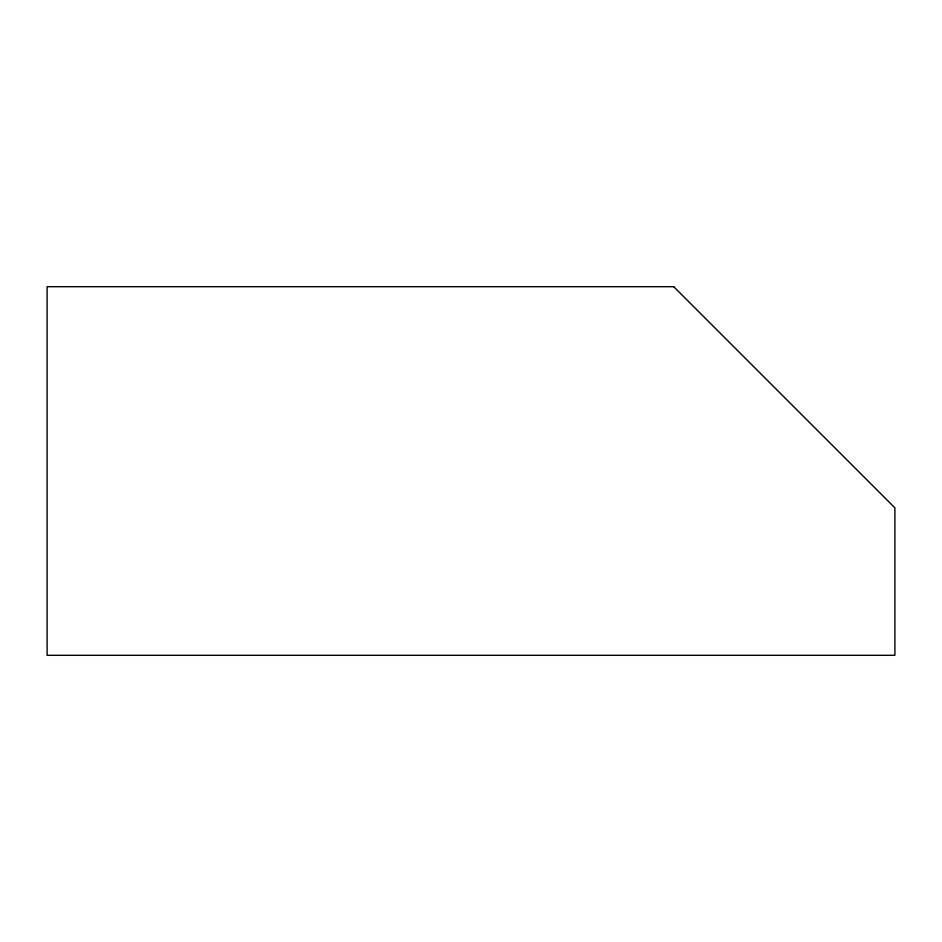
<?xml version="1.0" encoding="UTF-8"?>
<svg xmlns="http://www.w3.org/2000/svg" width="942" height="942" viewBox="0 0 942 942"><rect width="100%" height="100%" fill="white"/><g stroke="black" fill="none" stroke-linecap="round" stroke-linejoin="round"><path stroke-width="1.41" d="M673.73 286.698L47.1 286.698L47.1 655.302L894.9 655.302L894.9 507.856L673.73 286.698"/></g></svg>
